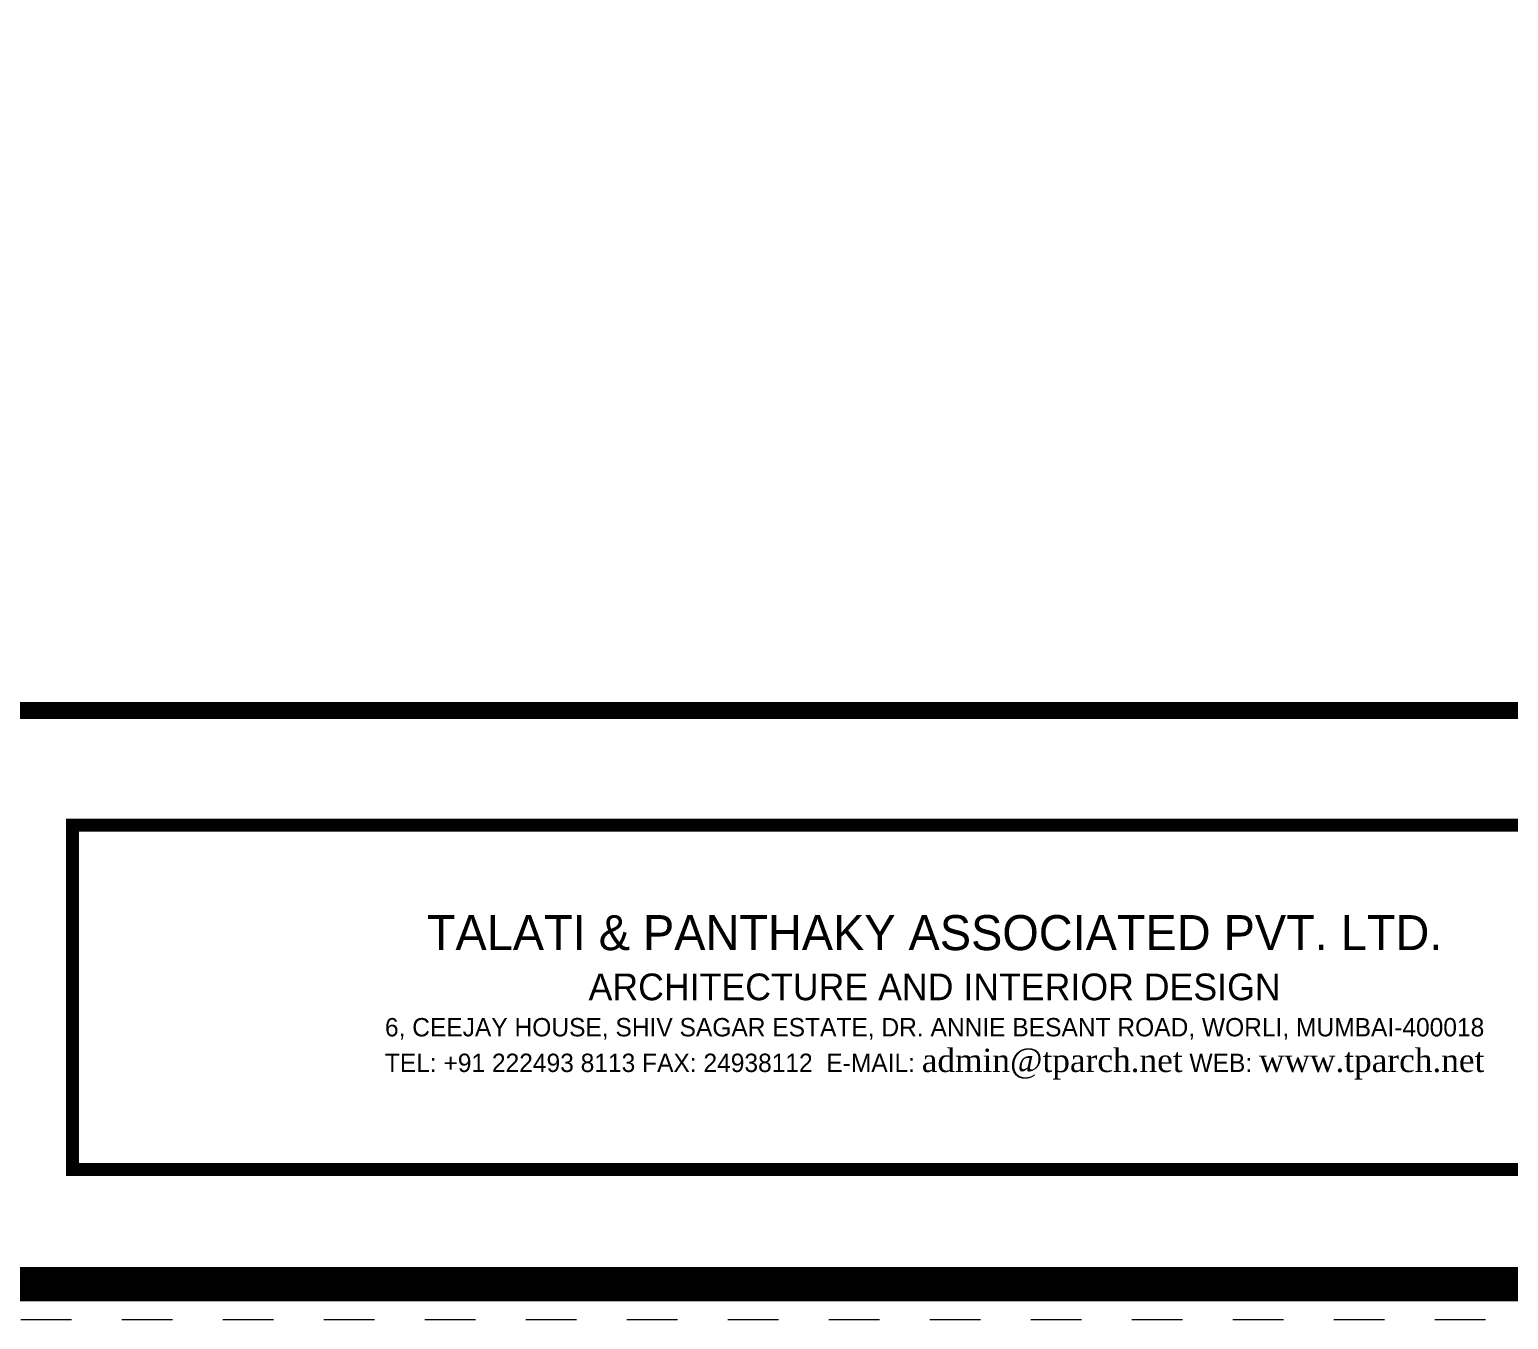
# Paper-space layout 'Presentation A3' of a CAD drawing. Header units: inches. Extents: x 0 to 16.1, y 0 to 10.3.
# Drawn here: x 11.256 to 14.185, y 0.039 to 2.593 of the extents above; entities that cross this region are included whole.
import ezdxf
from ezdxf.enums import TextEntityAlignment as Align

# ---------------------------------------------------------------- set-up
doc = ezdxf.new("R2010")
doc.units = ezdxf.units.IN
doc.linetypes.add('DASHDOT', pattern=[1, 0.5, -0.25, 0, -0.25])
doc.layers.add('G-ANNO-REFR', color=253, linetype='DASHDOT', lineweight=5, plot=False)
for name, color, linetype, lineweight in [('G-ANNO-TEXT-BOLD', 1, 'Continuous', 15), ('G-ANNO-TTLB', 7, 'Continuous', 50), ('G-PAPR-GRAY-DARK', 251, 'Continuous', 100), ('G-PAPR-THIN', 20, 'Continuous', 5)]:
    doc.layers.add(name, color=color, linetype=linetype, lineweight=lineweight)
doc.styles.add('BG', font='bgothl.ttf')

# ---------------------------------------------------------------- blocks, each defined once
blk = doc.blocks.new('Presentation A3')
at = {"layer": 'G-ANNO-REFR'}
blk.add_lwpolyline([(1, 1), (407.977, 1), (407.977, 260.474), (1, 260.474)], close=True, dxfattribs=at)
at = {"layer": 'G-PAPR-GRAY-DARK'}
for points, const_width in [([(6.771, 2.771), (402.206, 2.771), (402.206, 258.703), (6.771, 258.703)], 1.731), ([(12.541, 252.932), (396.435, 252.932), (396.435, 31.624), (12.541, 31.624)], 0.866), ([(374.795, 8.541), (288.076, 8.541), (288.076, 25.854), (374.795, 25.854)], 0.649)]:
    blk.add_lwpolyline(points, close=True, dxfattribs=dict(at, const_width=const_width))
at = {"layer": 'G-ANNO-TEXT-BOLD', "style": 'BG'}
for tag, p in [('PRESENTATION_TITLE', (18.653, 22.671)), ('SHEET_TITLE', (197.805, 22.671)), ('PRESENTATION_LEVEL', (18.653, 16.27)), ('SCALE', (197.805, 16.27))]:
    blk.add_attdef(tag, text='', height=3, dxfattribs=at).set_placement(p, align=Align.TOP_LEFT)
blk.add_attdef('PRESENTATION_DATE', text='', height=2.025, dxfattribs=at).set_placement((161.305, 13.149), align=Align.MIDDLE)
at = {"layer": 'G-PAPR-THIN', "insert": (331.436, 17.197), "char_height": 3.021753, "width": 86.71853, "attachment_point": 5, "style": 'BG'}
blk.add_mtext('{\\H0.5833x;TALATI & PANTHAKY ASSOCIATED PVT. LTD.\\P\\H0.7617x;ARCHITECTURE AND INTERIOR DESIGN\\P\\H0.6877x;6, CEEJAY HOUSE, SHIV SAGAR ESTATE, DR. ANNIE BESANT ROAD, WORLI, MUMBAI-400018  \\PTEL: +91 222493 8113 FAX: 24938112  E-MAIL: \\fRomantic|b0|i0|c2|p2;\\H1.273x;admin@tparch.net\\fBankGothic Lt BT|b0|i0|c0|p34;\\H0.7855x; WEB: \\fRomantic|b0|i0|c2|p2;\\H1.273x;www.tparch.net}', dxfattribs=at)

psp = doc.layouts.new('Presentation A3')

# ---------------------------------------------------------------- block references
at = {"layer": 'G-ANNO-TTLB', "xscale": 0.03937007874015748, "yscale": 0.03937007874015748, "zscale": 0.03937007874015748}
psp.add_blockref('Presentation A3', (0, 0), dxfattribs=at)

doc.saveas('drawing.dxf')
